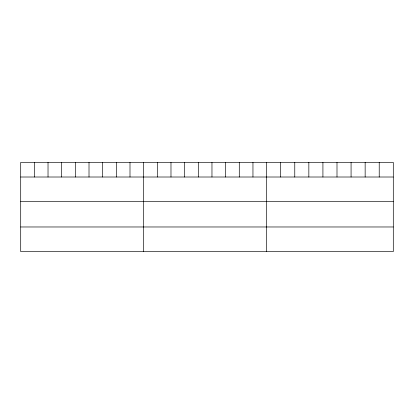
<?xml version="1.0" encoding="UTF-8"?>
<svg xmlns="http://www.w3.org/2000/svg" width="414" height="414" viewBox="0 0 414 414"><rect width="100%" height="100%" fill="white"/><g stroke="black" fill="none" stroke-linecap="round" stroke-linejoin="round"><path stroke-width="0.62" d="M393.3 177.011L393.3 251.588L20.7 251.588L20.7 162.412L393.3 162.412L393.3 177.011L20.7 177.011M20.7 201.623L393.3 201.623M20.7 226.975L393.3 226.975M379.224 162.412L379.224 177.011M365.148 162.412L365.148 177.011M351.072 162.412L351.072 177.011M336.996 162.412L336.996 177.011M322.92 162.412L322.92 177.011M308.844 162.412L308.844 177.011M294.768 162.412L294.768 177.011M280.692 162.412L280.692 177.011M266.616 162.412L266.616 251.588M252.954 162.412L252.954 177.011M239.292 162.412L239.292 177.011M225.63 162.412L225.63 177.011M211.968 162.412L211.968 177.011M198.306 162.412L198.306 177.011M184.644 162.412L184.644 177.011M170.982 162.412L170.982 177.011M157.32 162.412L157.32 177.011M143.658 162.412L143.658 251.588M129.996 162.412L129.996 177.011M116.334 162.412L116.334 177.011M102.672 162.412L102.672 177.011M89.01 162.412L89.01 177.011M75.348 162.412L75.348 177.011M61.686 162.412L61.686 177.011M48.024 162.412L48.024 177.011M34.362 162.412L34.362 177.011"/></g></svg>
